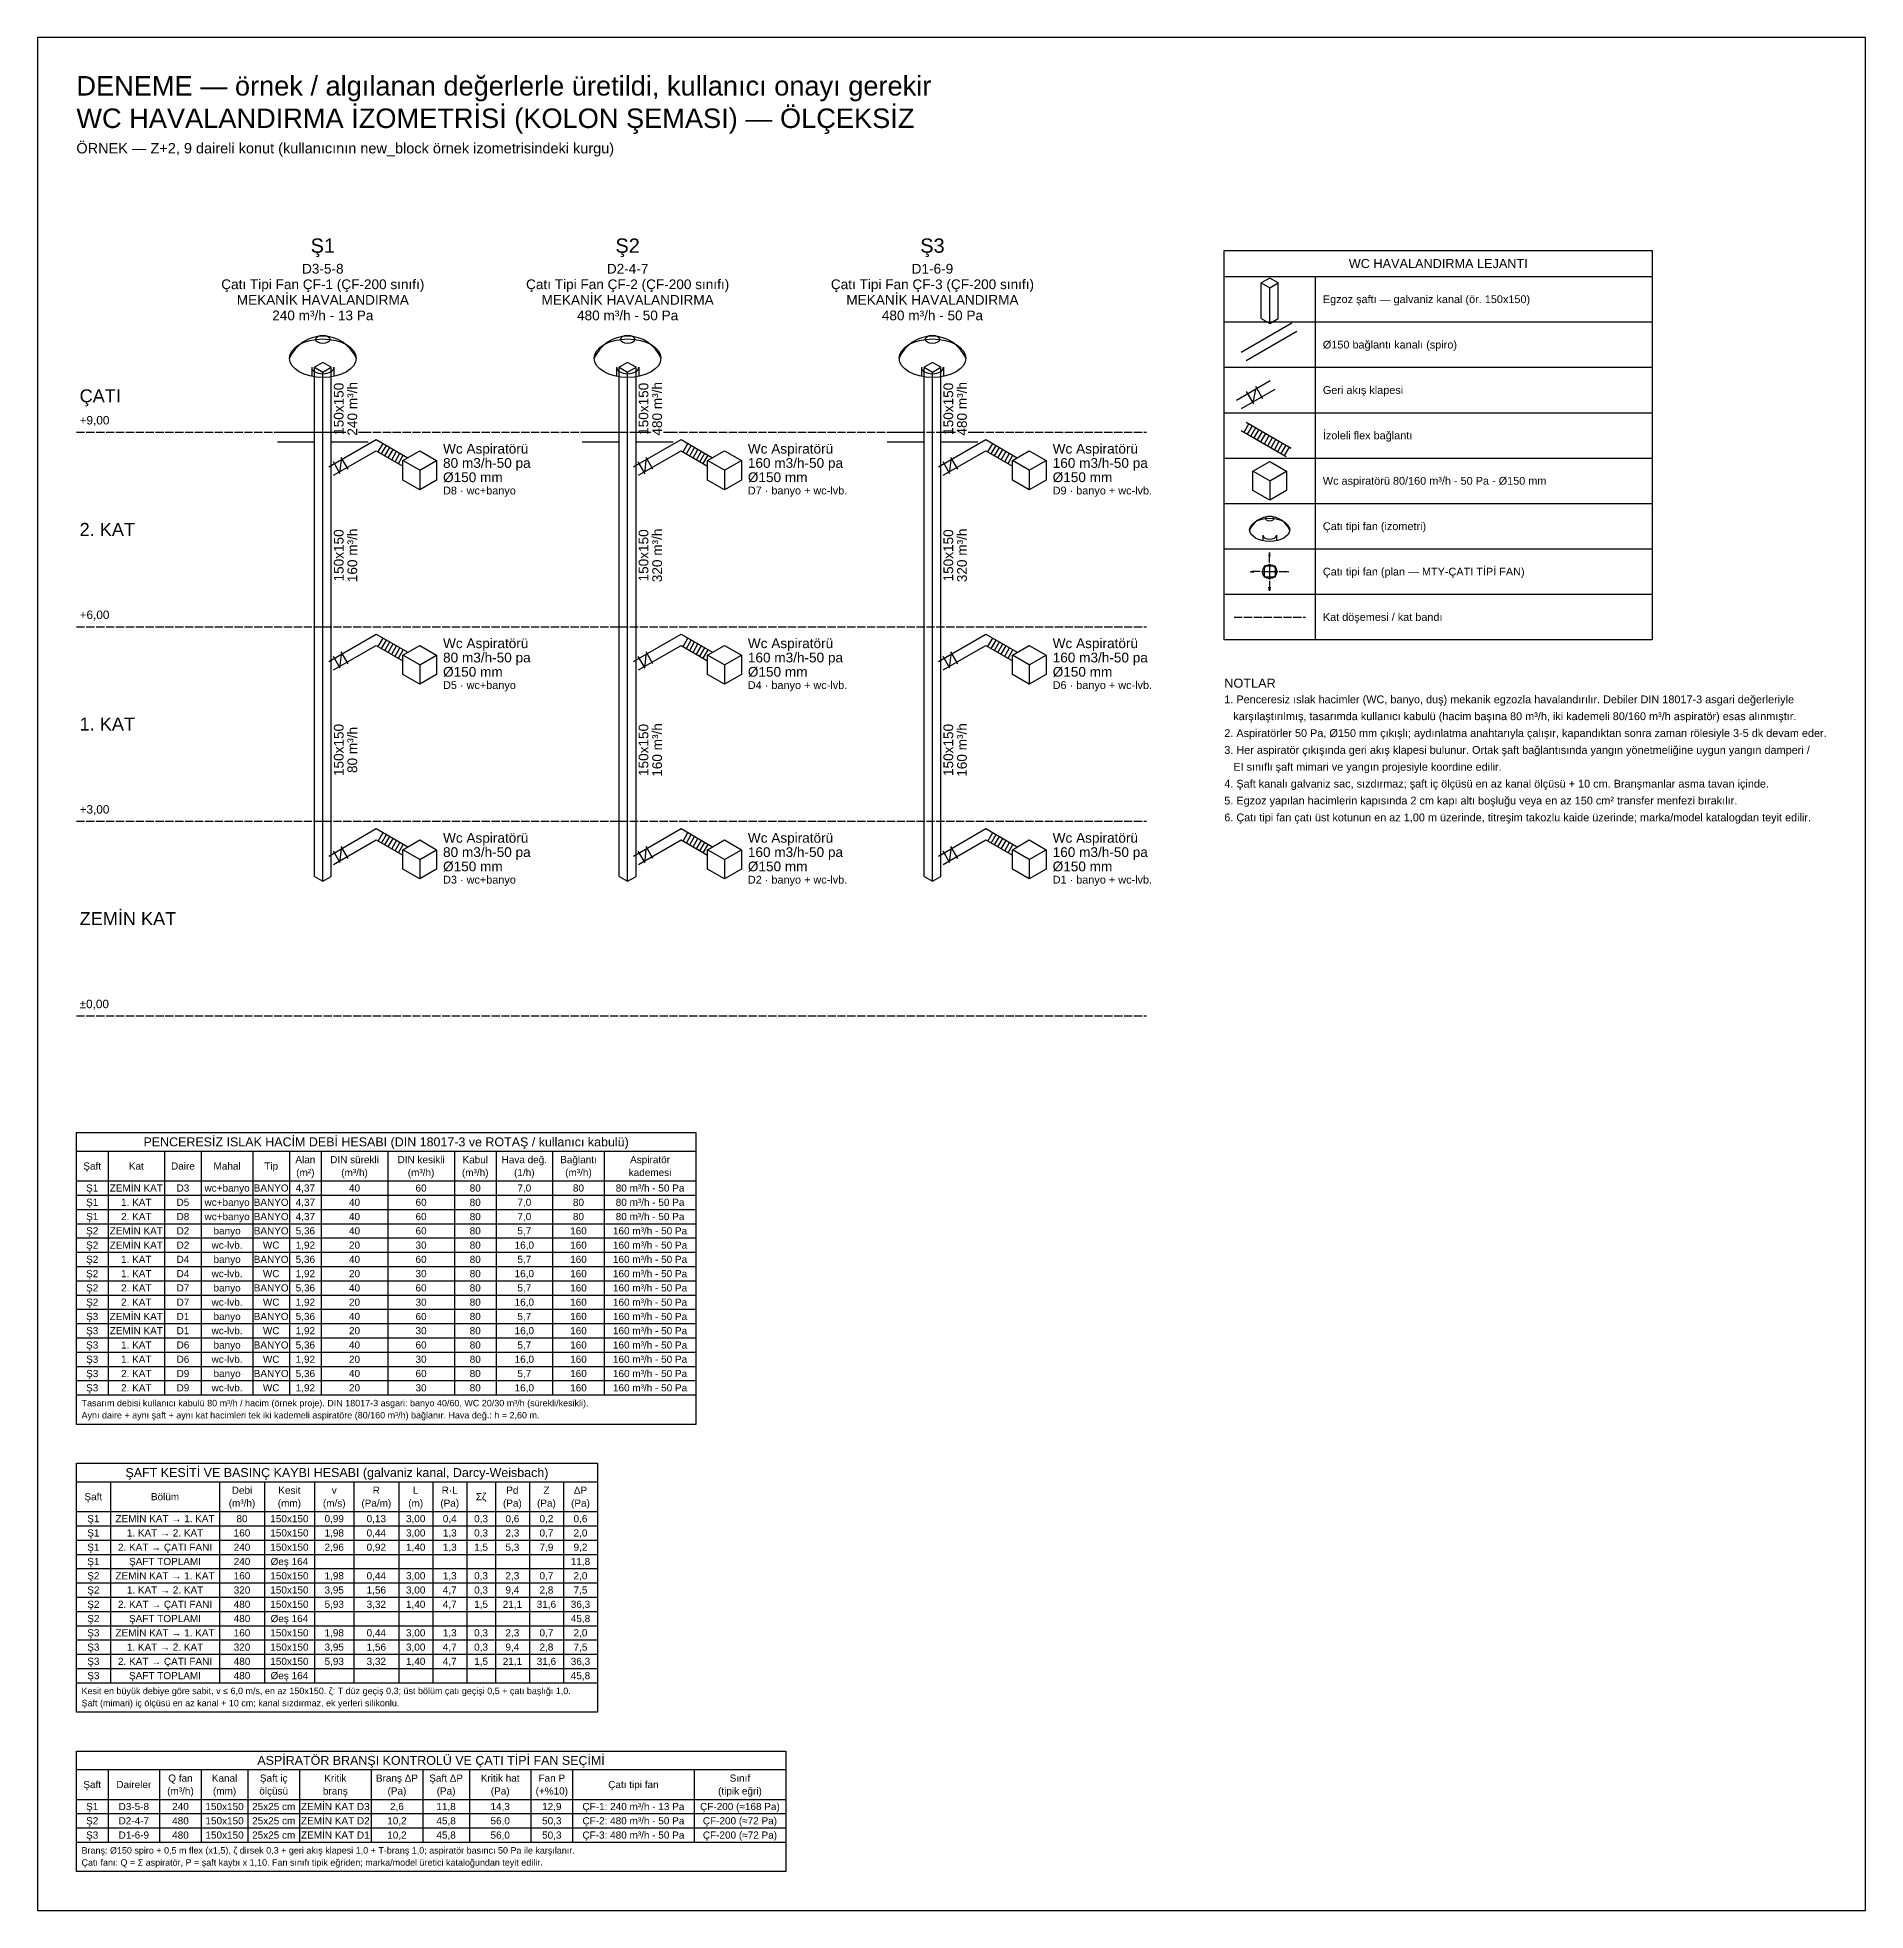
# Model space of a CAD drawing. Header units: centimetres. Extents: x -60 to 2759, y -1379 to 1509.
import ezdxf
from ezdxf.enums import TextEntityAlignment as Align

# ---------------------------------------------------------------- set-up
doc = ezdxf.new("R2010")
doc.units = ezdxf.units.CM
doc.header["$LTSCALE"] = 10
for name, pattern in [('CENTER', [5.08, 3.175, -0.635, 0.635, -0.635]), ('DASHED', [1.524, 1.27, -0.254]), ('HIDDEN2', [0.1875, 0.125, -0.0625])]:
    doc.linetypes.add(name, pattern=pattern)
for name, color, linetype in [('ROTAS-DENEME', 1, 'CONTINUOUS'), ('ROTAS-HESAP', 7, 'CONTINUOUS'), ('ROTAS-HESAP-YAZI', 7, 'CONTINUOUS'), ('ROTAS-MASKE', 7, 'CONTINUOUS'), ('ROTAS-PAFTA', 8, 'CONTINUOUS'), ('ROTAS-PAFTA-YAZI', 7, 'CONTINUOUS'), ('ROTAS-WC-HAV-CIHAZ', 4, 'CONTINUOUS'), ('ROTAS-WC-HAV-DOSEME', 8, 'CONTINUOUS'), ('ROTAS-WC-HAV-FLEX', 5, 'CONTINUOUS'), ('ROTAS-WC-HAV-KANAL', 5, 'CONTINUOUS'), ('ROTAS-WC-HAV-KAT', 8, 'DASHED'), ('ROTAS-WC-HAV-YAZI', 51, 'CONTINUOUS')]:
    doc.layers.add(name, color=color, linetype=linetype)
doc.styles.add('ROTAS', font='arial.ttf')

# ---------------------------------------------------------------- blocks, each defined once
blk = doc.blocks.new('MTY-ÇATI TİPİ FAN')
at = {"color": 5, "ltscale": 50}
for p, q in [((16.7, 59), (14.8, 48.4)), ((18.6, 48.4), (16.7, 59)), ((-32, 1.7), (-42.6, -0.2)), ((-32, -2.1), (-32, 1.7)), ((-12, 0), (-32, 0)), ((14.8, 48.4), (18.6, 48.4)), ((16.9, 28.4), (16.9, 48.4)), ((45.8, 0), (65.8, 0)), ((65.8, 1.7), (76.4, -0.2)), ((65.8, -2.1), (65.8, 1.7)), ((-42.6, -0.2), (-32, -2.1)), ((16.7, -59), (14.8, -48.4)), ((14.8, -48.4), (18.6, -48.4)), ((18.6, -48.4), (16.7, -59)), ((16.9, -28.4), (16.9, -48.4)), ((76.4, -0.2), (65.8, -2.1))]:
    blk.add_line(p, q, dxfattribs=at)
at = {"color": 1, "linetype": 'Center', "ltscale": 10}
for p, q in [((-8.1, 0), (41.9, 0)), ((16.9, 24.4), (16.9, -24.4))]:
    blk.add_line(p, q, dxfattribs=at)
at = {"color": 2, "linetype": 'HIDDEN2', "ltscale": 50}
for p, q in [((33.8, 16.9), (0, 16.9)), ((0, 16.9), (0, -16.9)), ((33.8, 16.9), (33.8, -16.9)), ((33.8, -16.9), (0, -16.9))]:
    blk.add_line(p, q, dxfattribs=at)
at = {"color": 5, "ltscale": 50}
blk.add_circle((16.9, 0), 21.9, dxfattribs=at)
at = {"color": 1, "ltscale": 50}
for centre in [(2.4, 14.5), (31.4, 14.5), (2.4, -14.5), (31.4, -14.5)]:
    blk.add_circle(centre, 0.679, dxfattribs=at)

msp = doc.modelspace()

# ---------------------------------------------------------------- linework, layer by layer
at = {"layer": 'ROTAS-HESAP'}
for p, q in [((1770, 1140), (2430, 1140)), ((1910, 1140), (1910, 580)), ((1770, 1070), (2430, 1070)), ((1770, 1000), (2430, 1000)), ((1770, 930), (2430, 930)), ((1770, 860), (2430, 860)), ((1770, 790), (2430, 790)), ((1770, 720), (2430, 720)), ((1770, 650), (2430, 650)), ((0, -208.6), (955.2, -208.6)), ((48.8, -208.6), (48.8, -584.4)), ((136.1, -208.6), (136.1, -584.4)), ((192.6, -208.6), (192.6, -584.4)), ((272.2, -208.6), (272.2, -584.4)), ((328.7, -208.6), (328.7, -584.4)), ((377.5, -208.6), (377.5, -584.4)), ((480.2, -208.6), (480.2, -584.4)), ((582.9, -208.6), (582.9, -584.4)), ((647.1, -208.6), (647.1, -584.4)), ((734.4, -208.6), (734.4, -584.4)), ((814, -208.6), (814, -584.4)), ((0, -254.4), (955.2, -254.4)), ((0, -276.4), (955.2, -276.4)), ((0, -298.4), (955.2, -298.4)), ((0, -320.4), (955.2, -320.4)), ((0, -342.4), (955.2, -342.4)), ((0, -364.4), (955.2, -364.4)), ((0, -386.4), (955.2, -386.4)), ((0, -408.4), (955.2, -408.4)), ((0, -430.4), (955.2, -430.4)), ((0, -452.4), (955.2, -452.4)), ((0, -474.4), (955.2, -474.4)), ((0, -496.4), (955.2, -496.4)), ((0, -518.4), (955.2, -518.4)), ((0, -540.4), (955.2, -540.4)), ((0, -562.4), (955.2, -562.4)), ((0, -584.4), (955.2, -584.4)), ((0, -718.4), (803.5, -718.4)), ((52.5, -718.4), (52.5, -1028.2)), ((220.9, -718.4), (220.9, -1028.2)), ((289.9, -718.4), (289.9, -1028.2)), ((367.2, -718.4), (367.2, -1028.2)), ((427.9, -718.4), (427.9, -1028.2)), ((497, -718.4), (497, -1028.2)), ((549.4, -718.4), (549.4, -1028.2)), ((601.9, -718.4), (601.9, -1028.2)), ((646.1, -718.4), (646.1, -1028.2)), ((698.6, -718.4), (698.6, -1028.2)), ((751.1, -718.4), (751.1, -1028.2)), ((0, -764.2), (803.5, -764.2)), ((0, -786.2), (803.5, -786.2)), ((0, -808.2), (803.5, -808.2)), ((0, -830.2), (803.5, -830.2)), ((0, -852.2), (803.5, -852.2)), ((0, -874.2), (803.5, -874.2)), ((0, -896.2), (803.5, -896.2)), ((0, -918.2), (803.5, -918.2)), ((0, -940.2), (803.5, -940.2)), ((0, -962.2), (803.5, -962.2)), ((0, -984.2), (803.5, -984.2)), ((0, -1006.2), (803.5, -1006.2)), ((0, -1028.2), (803.5, -1028.2)), ((0, -1162.2), (1093.8, -1162.2)), ((48.8, -1162.2), (48.8, -1274)), ((128.4, -1162.2), (128.4, -1274)), ((192.6, -1162.2), (192.6, -1274)), ((264.5, -1162.2), (264.5, -1274)), ((344.1, -1162.2), (344.1, -1274)), ((454.5, -1162.2), (454.5, -1274)), ((534.1, -1162.2), (534.1, -1274)), ((606, -1162.2), (606, -1274)), ((701, -1162.2), (701, -1274)), ((765.2, -1162.2), (765.2, -1274)), ((952.6, -1162.2), (952.6, -1274)), ((0, -1208), (1093.8, -1208)), ((0, -1230), (1093.8, -1230)), ((0, -1252), (1093.8, -1252)), ((0, -1274), (1093.8, -1274))]:
    msp.add_line(p, q, dxfattribs=at)
for points in [[(1770, 1180), (2430, 1180), (2430, 580), (1770, 580)], [(0, -180), (955.2, -180), (955.2, -629.8), (0, -629.8)], [(0, -689.8), (803.5, -689.8), (803.5, -1073.6), (0, -1073.6)], [(0, -1133.6), (1093.8, -1133.6), (1093.8, -1319.4), (0, -1319.4)]]:
    msp.add_lwpolyline(points, close=True, dxfattribs=at)
at = {"layer": 'ROTAS-WC-HAV-CIHAZ'}
for p, q in [((362.9, 1000), (362.9, 986)), ((397.1, 1000), (397.1, 986)), ((832.9, 1000), (832.9, 986)), ((867.1, 1000), (867.1, 986)), ((1302.9, 1000), (1302.9, 986)), ((1337.1, 1000), (1337.1, 986)), ((529.4, 841.2), (503.4, 856.2)), ((529.4, 841.2), (555.4, 856.2)), ((529.4, 841.2), (529.4, 811.2)), ((999.4, 841.2), (973.4, 856.2)), ((999.4, 841.2), (1025.4, 856.2)), ((999.4, 841.2), (999.4, 811.2)), ((1469.4, 841.2), (1443.4, 856.2)), ((1469.4, 841.2), (1495.4, 856.2)), ((1469.4, 841.2), (1469.4, 811.2)), ((1840, 825), (1814, 840)), ((1840, 825), (1866, 840)), ((1840, 825), (1840, 795)), ((1829.7, 741), (1829.7, 732.6)), ((1850.3, 741), (1850.3, 732.6)), ((529.4, 541.2), (503.4, 556.2)), ((529.4, 541.2), (555.4, 556.2)), ((999.4, 541.2), (973.4, 556.2)), ((999.4, 541.2), (1025.4, 556.2)), ((1469.4, 541.2), (1443.4, 556.2)), ((1469.4, 541.2), (1495.4, 556.2)), ((529.4, 541.2), (529.4, 511.2)), ((999.4, 541.2), (999.4, 511.2)), ((1469.4, 541.2), (1469.4, 511.2)), ((529.4, 241.2), (503.4, 256.2)), ((529.4, 241.2), (555.4, 256.2)), ((529.4, 241.2), (529.4, 211.2)), ((999.4, 241.2), (973.4, 256.2)), ((999.4, 241.2), (1025.4, 256.2)), ((999.4, 241.2), (999.4, 211.2)), ((1469.4, 241.2), (1443.4, 256.2)), ((1469.4, 241.2), (1495.4, 256.2)), ((1469.4, 241.2), (1469.4, 211.2))]:
    msp.add_line(p, q, dxfattribs=at)
for points in [[(529.4, 811.2), (503.4, 826.2), (503.4, 856.2), (529.4, 871.2), (555.4, 856.2), (555.4, 826.2)], [(999.4, 811.2), (973.4, 826.2), (973.4, 856.2), (999.4, 871.2), (1025.4, 856.2), (1025.4, 826.2)], [(1469.4, 811.2), (1443.4, 826.2), (1443.4, 856.2), (1469.4, 871.2), (1495.4, 856.2), (1495.4, 826.2)], [(1840, 795), (1814, 810), (1814, 840), (1840, 855), (1866, 840), (1866, 810)], [(529.4, 511.2), (503.4, 526.2), (503.4, 556.2), (529.4, 571.2), (555.4, 556.2), (555.4, 526.2)], [(999.4, 511.2), (973.4, 526.2), (973.4, 556.2), (999.4, 571.2), (1025.4, 556.2), (1025.4, 526.2)], [(1469.4, 511.2), (1443.4, 526.2), (1443.4, 556.2), (1469.4, 571.2), (1495.4, 556.2), (1495.4, 526.2)], [(529.4, 211.2), (503.4, 226.2), (503.4, 256.2), (529.4, 271.2), (555.4, 256.2), (555.4, 226.2)], [(999.4, 211.2), (973.4, 226.2), (973.4, 256.2), (999.4, 271.2), (1025.4, 256.2), (1025.4, 226.2)], [(1469.4, 211.2), (1443.4, 226.2), (1443.4, 256.2), (1469.4, 271.2), (1495.4, 256.2), (1495.4, 226.2)]]:
    msp.add_lwpolyline(points, close=True, dxfattribs=at)
for centre, radius in [((380, 992.1), 55.9), ((850, 992.1), 55.9), ((1320, 992.1), 55.9), ((1840, 736.3), 33.5)]:
    msp.add_arc(centre, radius, 23.0727, 156.9273, dxfattribs=at)
for centre, major_axis in [((380, 1014), (51.4, 0)), ((380, 1043), (11, 0)), ((850, 1014), (51.4, 0)), ((850, 1043), (11, 0)), ((1320, 1014), (51.4, 0)), ((1320, 1043), (11, 0)), ((1840, 749.4), (30.9, 0)), ((1840, 766.8), (6.61, 0))]:
    msp.add_ellipse(centre, major_axis=major_axis, ratio=0.57735, dxfattribs=at)
for centre, major_axis in [((380, 1000), (17.1, 0)), ((850, 1000), (17.1, 0)), ((1320, 1000), (17.1, 0)), ((1840, 741), (10.3, 0))]:
    msp.add_ellipse(centre, major_axis=major_axis, ratio=0.57735, start_param=3.141593, end_param=6.283185, dxfattribs=at)
at = {"layer": 'ROTAS-WC-HAV-DOSEME'}
for p, q in [((310, 900), (367, 900)), ((393, 900), (450, 900)), ((780, 900), (837, 900)), ((863, 900), (920, 900)), ((1250, 900), (1307, 900)), ((1333, 900), (1390, 900)), ((310, 885), (367, 885)), ((393, 885), (450, 885)), ((780, 885), (837, 885)), ((863, 885), (920, 885)), ((1250, 885), (1307, 885)), ((1333, 885), (1390, 885))]:
    msp.add_line(p, q, dxfattribs=at)
at = {"layer": 'ROTAS-WC-HAV-FLEX'}
for p, q in [((1796.2, 902.5), (1865.5, 862.5)), ((1800.6, 900), (1808.1, 913)), ((1803.8, 915.5), (1873, 875.5)), ((1805.8, 897), (1813.3, 910)), ((1811, 894), (1818.5, 907)), ((1816.2, 891), (1823.7, 904)), ((1821.4, 888), (1828.9, 901)), ((1826.6, 885), (1834.1, 898)), ((465.5, 869.5), (473, 882.5)), ((470.6, 866.5), (478.1, 879.5)), ((475.8, 863.5), (483.3, 876.5)), ((481, 860.5), (488.5, 873.5)), ((486.2, 857.5), (493.7, 870.5)), ((491.4, 854.5), (498.9, 867.5)), ((935.5, 869.5), (943, 882.5)), ((940.6, 866.5), (948.1, 879.5)), ((945.8, 863.5), (953.3, 876.5)), ((951, 860.5), (958.5, 873.5)), ((956.2, 857.5), (963.7, 870.5)), ((961.4, 854.5), (968.9, 867.5)), ((1405.5, 869.5), (1413, 882.5)), ((1410.6, 866.5), (1418.1, 879.5)), ((1415.8, 863.5), (1423.3, 876.5)), ((1421, 860.5), (1428.5, 873.5)), ((1426.2, 857.5), (1433.7, 870.5)), ((1431.4, 854.5), (1438.9, 867.5)), ((1831.8, 882), (1839.3, 895)), ((1837, 879), (1844.5, 892)), ((1842.1, 876), (1849.6, 889)), ((1847.3, 873), (1854.8, 886)), ((1852.5, 870), (1860, 883)), ((1857.7, 867), (1865.2, 880)), ((1862.9, 864), (1870.4, 877)), ((496.6, 851.5), (504.1, 864.5)), ((966.6, 851.5), (974.1, 864.5)), ((1436.6, 851.5), (1444.1, 864.5)), ((465.5, 569.5), (473, 582.5)), ((470.6, 566.5), (478.1, 579.5)), ((935.5, 569.5), (943, 582.5)), ((940.6, 566.5), (948.1, 579.5)), ((1405.5, 569.5), (1413, 582.5)), ((1410.6, 566.5), (1418.1, 579.5)), ((475.8, 563.5), (483.3, 576.5)), ((481, 560.5), (488.5, 573.5)), ((486.2, 557.5), (493.7, 570.5)), ((491.4, 554.5), (498.9, 567.5)), ((496.6, 551.5), (504.1, 564.5)), ((945.8, 563.5), (953.3, 576.5)), ((951, 560.5), (958.5, 573.5)), ((956.2, 557.5), (963.7, 570.5)), ((961.4, 554.5), (968.9, 567.5)), ((966.6, 551.5), (974.1, 564.5)), ((1415.8, 563.5), (1423.3, 576.5)), ((1421, 560.5), (1428.5, 573.5)), ((1426.2, 557.5), (1433.7, 570.5)), ((1431.4, 554.5), (1438.9, 567.5)), ((1436.6, 551.5), (1444.1, 564.5)), ((465.5, 269.5), (473, 282.5)), ((470.6, 266.5), (478.1, 279.5)), ((475.8, 263.5), (483.3, 276.5)), ((481, 260.5), (488.5, 273.5)), ((486.2, 257.5), (493.7, 270.5)), ((491.4, 254.5), (498.9, 267.5)), ((496.6, 251.5), (504.1, 264.5)), ((935.5, 269.5), (943, 282.5)), ((940.6, 266.5), (948.1, 279.5)), ((945.8, 263.5), (953.3, 276.5)), ((951, 260.5), (958.5, 273.5)), ((956.2, 257.5), (963.7, 270.5)), ((961.4, 254.5), (968.9, 267.5)), ((966.6, 251.5), (974.1, 264.5)), ((1405.5, 269.5), (1413, 282.5)), ((1410.6, 266.5), (1418.1, 279.5)), ((1415.8, 263.5), (1423.3, 276.5)), ((1421, 260.5), (1428.5, 273.5)), ((1426.2, 257.5), (1433.7, 270.5)), ((1431.4, 254.5), (1438.9, 267.5)), ((1436.6, 251.5), (1444.1, 264.5))]:
    msp.add_line(p, q, dxfattribs=at)
at = {"layer": 'ROTAS-WC-HAV-KANAL'}
for p, q in [((1827, 1075), (1827, 1130)), ((1853, 1075), (1853, 1130)), ((1840, 1067.5), (1840, 1122.5)), ((367, 215), (367, 1000)), ((380, 207.5), (380, 992.5)), ((393, 215), (393, 1000)), ((837, 215), (837, 1000)), ((850, 207.5), (850, 992.5)), ((863, 215), (863, 1000)), ((1307, 215), (1307, 1000)), ((1320, 207.5), (1320, 992.5)), ((1333, 215), (1333, 1000)), ((1788.9, 949.5), (1840.9, 979.5)), ((1796.4, 936.5), (1848.4, 966.5)), ((1815.5, 943.5), (1804.5, 962.5)), ((1815, 948.4), (1818.9, 965.6)), ((1829.4, 951.5), (1818.4, 970.5)), ((406.9, 835.9), (396.4, 854.1)), ((406.8, 840.2), (408.7, 856.8)), ((419, 842.9), (408.5, 861.1)), ((876.9, 835.9), (866.4, 854.1)), ((876.8, 840.2), (878.7, 856.8)), ((889, 842.9), (878.5, 861.1)), ((1346.9, 835.9), (1336.4, 854.1)), ((1346.8, 840.2), (1348.7, 856.8)), ((1359, 842.9), (1348.5, 861.1)), ((406.9, 535.9), (396.4, 554.1)), ((406.8, 540.2), (408.7, 556.8)), ((419, 542.9), (408.5, 561.1)), ((876.9, 535.9), (866.4, 554.1)), ((876.8, 540.2), (878.7, 556.8)), ((889, 542.9), (878.5, 561.1)), ((1346.9, 535.9), (1336.4, 554.1)), ((1346.8, 540.2), (1348.7, 556.8)), ((1359, 542.9), (1348.5, 561.1)), ((419, 242.9), (408.5, 261.1)), ((889, 242.9), (878.5, 261.1)), ((1359, 242.9), (1348.5, 261.1)), ((406.9, 235.9), (396.4, 254.1)), ((406.8, 240.2), (408.7, 256.8)), ((876.9, 235.9), (866.4, 254.1)), ((876.8, 240.2), (878.7, 256.8)), ((1346.9, 235.9), (1336.4, 254.1)), ((1346.8, 240.2), (1348.7, 256.8))]:
    msp.add_line(p, q, dxfattribs=at)
for points in [[(1840, 1122.5), (1853, 1130), (1840, 1137.5), (1827, 1130)], [(380, 992.5), (393, 1000), (380, 1007.5), (367, 1000)], [(850, 992.5), (863, 1000), (850, 1007.5), (837, 1000)], [(1320, 992.5), (1333, 1000), (1320, 1007.5), (1307, 1000)]]:
    msp.add_lwpolyline(points, close=True, dxfattribs=at)
for points in [[(1827, 1075), (1840, 1067.5), (1853, 1075)], [(1796.2, 1023.5), (1874.2, 1068.5)], [(1803.8, 1010.5), (1881.7, 1055.5)], [(389.2, 846.5), (462.3, 888.7), (510.9, 860.6)], [(396.7, 833.5), (462.3, 871.3), (503.4, 847.6)], [(859.2, 846.5), (932.3, 888.7), (980.9, 860.6)], [(866.7, 833.5), (932.3, 871.3), (973.4, 847.6)], [(1329.2, 846.5), (1402.3, 888.7), (1450.9, 860.6)], [(1336.7, 833.5), (1402.3, 871.3), (1443.4, 847.6)], [(389.2, 546.5), (462.3, 588.7), (510.9, 560.6)], [(859.2, 546.5), (932.3, 588.7), (980.9, 560.6)], [(1329.2, 546.5), (1402.3, 588.7), (1450.9, 560.6)], [(396.7, 533.5), (462.3, 571.3), (503.4, 547.6)], [(866.7, 533.5), (932.3, 571.3), (973.4, 547.6)], [(1336.7, 533.5), (1402.3, 571.3), (1443.4, 547.6)], [(389.2, 246.5), (462.3, 288.7), (510.9, 260.6)], [(396.7, 233.5), (462.3, 271.3), (503.4, 247.6)], [(859.2, 246.5), (932.3, 288.7), (980.9, 260.6)], [(866.7, 233.5), (932.3, 271.3), (973.4, 247.6)], [(1329.2, 246.5), (1402.3, 288.7), (1450.9, 260.6)], [(1336.7, 233.5), (1402.3, 271.3), (1443.4, 247.6)], [(367, 215), (380, 207.5), (393, 215)], [(837, 215), (850, 207.5), (863, 215)], [(1307, 215), (1320, 207.5), (1333, 215)]]:
    msp.add_lwpolyline(points, dxfattribs=at)
at = {"layer": 'ROTAS-WC-HAV-KAT'}
for p, q in [((0, 900), (1650, 900)), ((1785, 615), (1895, 615)), ((0, 600), (1650, 600)), ((0, 300), (1650, 300)), ((0, 0), (1650, 0))]:
    msp.add_line(p, q, dxfattribs=at)

# ---------------------------------------------------------------- block references
at = {"layer": 'ROTAS-WC-HAV-CIHAZ', "xscale": 0.5, "yscale": 0.5}
msp.add_blockref('MTY-ÇATI TİPİ FAN', (1831.5, 685), dxfattribs=at)

# ---------------------------------------------------------------- texts
at = {"layer": 'ROTAS-DENEME', "style": 'ROTAS'}
msp.add_text('DENEME — örnek / algılanan değerlerle üretildi, kullanıcı onayı gerekir', height=30, dxfattribs=at).set_placement((0, 1410), align=Align.BOTTOM_LEFT)
at = {"layer": 'ROTAS-HESAP-YAZI', "style": 'ROTAS'}
for s, height, p in [('WC HAVALANDIRMA LEJANTI', 14, (2100, 1160)), ('PENCERESİZ ISLAK HACİM DEBİ HESABI (DIN 18017-3 ve ROTAŞ / kullanıcı kabulü)', 13.75, (477.6, -194.3)), ('Şaft', 11, (24.4, -231.5)), ('Kat', 11, (92.4, -231.5)), ('Daire', 11, (164.3, -231.5)), ('Mahal', 11, (232.4, -231.5)), ('Tip', 11, (300.4, -231.5)), ('Alan', 11, (353.1, -221.6)), ('DIN sürekli', 11, (428.9, -221.6)), ('DIN kesikli', 11, (531.5, -221.6)), ('Kabul', 11, (615, -221.6)), ('Hava değ.', 11, (690.7, -221.6)), ('Bağlantı', 11, (774.2, -221.6)), ('Aspiratör', 11, (884.6, -221.6)), ('Ş1', 11, (24.4, -265.4)), ('ZEMİN KAT', 11, (92.4, -265.4)), ('D3', 11, (164.3, -265.4)), ('wc+banyo', 11, (232.4, -265.4)), ('BANYO', 11, (300.4, -265.4)), ('4,37', 11, (353.1, -265.4)), ('(m²)', 11, (353.1, -241.4)), ('(m³/h)', 11, (428.9, -241.4)), ('40', 11, (428.9, -265.4)), ('(m³/h)', 11, (531.5, -241.4)), ('60', 11, (531.5, -265.4)), ('(m³/h)', 11, (615, -241.4)), ('80', 11, (615, -265.4)), ('(1/h)', 11, (690.7, -241.4)), ('7,0', 11, (690.7, -265.4)), ('(m³/h)', 11, (774.2, -241.4)), ('80', 11, (774.2, -265.4)), ('80 m³/h - 50 Pa', 11, (884.6, -265.4)), ('kademesi', 11, (884.6, -241.4)), ('Ş1', 11, (24.4, -287.4)), ('1. KAT', 11, (92.4, -287.4)), ('D5', 11, (164.3, -287.4)), ('wc+banyo', 11, (232.4, -287.4)), ('BANYO', 11, (300.4, -287.4)), ('4,37', 11, (353.1, -287.4)), ('40', 11, (428.9, -287.4)), ('60', 11, (531.5, -287.4)), ('80', 11, (615, -287.4)), ('7,0', 11, (690.7, -287.4)), ('80', 11, (774.2, -287.4)), ('80 m³/h - 50 Pa', 11, (884.6, -287.4)), ('Ş1', 11, (24.4, -309.4)), ('2. KAT', 11, (92.4, -309.4)), ('D8', 11, (164.3, -309.4)), ('wc+banyo', 11, (232.4, -309.4)), ('BANYO', 11, (300.4, -309.4)), ('4,37', 11, (353.1, -309.4)), ('40', 11, (428.9, -309.4)), ('60', 11, (531.5, -309.4)), ('80', 11, (615, -309.4)), ('7,0', 11, (690.7, -309.4)), ('80', 11, (774.2, -309.4)), ('80 m³/h - 50 Pa', 11, (884.6, -309.4)), ('Ş2', 11, (24.4, -331.4)), ('ZEMİN KAT', 11, (92.4, -331.4)), ('ZEMİN KAT', 11, (92.4, -353.4)), ('D2', 11, (164.3, -331.4)), ('banyo', 11, (232.4, -331.4)), ('BANYO', 11, (300.4, -331.4)), ('5,36', 11, (353.1, -331.4)), ('40', 11, (428.9, -331.4)), ('60', 11, (531.5, -331.4)), ('80', 11, (615, -331.4)), ('5,7', 11, (690.7, -331.4)), ('160', 11, (774.2, -331.4)), ('160 m³/h - 50 Pa', 11, (884.6, -331.4)), ('Ş2', 11, (24.4, -353.4)), ('Ş2', 11, (24.4, -375.4)), ('1. KAT', 11, (92.4, -375.4)), ('D2', 11, (164.3, -353.4)), ('D4', 11, (164.3, -375.4)), ('wc-lvb.', 11, (232.4, -353.4)), ('banyo', 11, (232.4, -375.4)), ('BANYO', 11, (300.4, -375.4)), ('WC', 11, (300.4, -353.4)), ('5,36', 11, (353.1, -375.4)), ('1,92', 11, (353.1, -353.4)), ('40', 11, (428.9, -375.4)), ('20', 11, (428.9, -353.4)), ('30', 11, (531.5, -353.4)), ('60', 11, (531.5, -375.4)), ('80', 11, (615, -353.4)), ('80', 11, (615, -375.4)), ('16,0', 11, (690.7, -353.4)), ('5,7', 11, (690.7, -375.4)), ('160', 11, (774.2, -353.4)), ('160', 11, (774.2, -375.4)), ('160 m³/h - 50 Pa', 11, (884.6, -353.4)), ('160 m³/h - 50 Pa', 11, (884.6, -375.4)), ('Ş2', 11, (24.4, -397.4)), ('1. KAT', 11, (92.4, -397.4)), ('D4', 11, (164.3, -397.4)), ('wc-lvb.', 11, (232.4, -397.4)), ('WC', 11, (300.4, -397.4)), ('1,92', 11, (353.1, -397.4)), ('20', 11, (428.9, -397.4)), ('30', 11, (531.5, -397.4)), ('80', 11, (615, -397.4)), ('16,0', 11, (690.7, -397.4)), ('160', 11, (774.2, -397.4)), ('160 m³/h - 50 Pa', 11, (884.6, -397.4)), ('Ş2', 11, (24.4, -419.4)), ('2. KAT', 11, (92.4, -419.4)), ('D7', 11, (164.3, -419.4)), ('banyo', 11, (232.4, -419.4)), ('BANYO', 11, (300.4, -419.4)), ('5,36', 11, (353.1, -419.4)), ('40', 11, (428.9, -419.4)), ('60', 11, (531.5, -419.4)), ('80', 11, (615, -419.4)), ('5,7', 11, (690.7, -419.4)), ('160', 11, (774.2, -419.4)), ('160 m³/h - 50 Pa', 11, (884.6, -419.4)), ('Ş2', 11, (24.4, -441.4)), ('Ş3', 11, (24.4, -463.4)), ('ZEMİN KAT', 11, (92.4, -463.4)), ('2. KAT', 11, (92.4, -441.4)), ('D7', 11, (164.3, -441.4)), ('D1', 11, (164.3, -463.4)), ('wc-lvb.', 11, (232.4, -441.4)), ('banyo', 11, (232.4, -463.4)), ('BANYO', 11, (300.4, -463.4)), ('WC', 11, (300.4, -441.4)), ('5,36', 11, (353.1, -463.4)), ('1,92', 11, (353.1, -441.4)), ('40', 11, (428.9, -463.4)), ('20', 11, (428.9, -441.4)), ('30', 11, (531.5, -441.4)), ('60', 11, (531.5, -463.4)), ('80', 11, (615, -441.4)), ('80', 11, (615, -463.4)), ('16,0', 11, (690.7, -441.4)), ('5,7', 11, (690.7, -463.4)), ('160', 11, (774.2, -441.4)), ('160', 11, (774.2, -463.4)), ('160 m³/h - 50 Pa', 11, (884.6, -441.4)), ('160 m³/h - 50 Pa', 11, (884.6, -463.4)), ('Ş3', 11, (24.4, -485.4)), ('ZEMİN KAT', 11, (92.4, -485.4)), ('D1', 11, (164.3, -485.4)), ('wc-lvb.', 11, (232.4, -485.4)), ('WC', 11, (300.4, -485.4)), ('1,92', 11, (353.1, -485.4)), ('20', 11, (428.9, -485.4)), ('30', 11, (531.5, -485.4)), ('80', 11, (615, -485.4)), ('16,0', 11, (690.7, -485.4)), ('160', 11, (774.2, -485.4)), ('160 m³/h - 50 Pa', 11, (884.6, -485.4)), ('Ş3', 11, (24.4, -507.4)), ('1. KAT', 11, (92.4, -507.4)), ('D6', 11, (164.3, -507.4)), ('banyo', 11, (232.4, -507.4)), ('BANYO', 11, (300.4, -507.4)), ('5,36', 11, (353.1, -507.4)), ('40', 11, (428.9, -507.4)), ('60', 11, (531.5, -507.4)), ('80', 11, (615, -507.4)), ('5,7', 11, (690.7, -507.4)), ('160', 11, (774.2, -507.4)), ('160 m³/h - 50 Pa', 11, (884.6, -507.4)), ('Ş3', 11, (24.4, -529.4)), ('Ş3', 11, (24.4, -551.4)), ('2. KAT', 11, (92.4, -551.4)), ('1. KAT', 11, (92.4, -529.4)), ('D6', 11, (164.3, -529.4)), ('D9', 11, (164.3, -551.4)), ('wc-lvb.', 11, (232.4, -529.4)), ('banyo', 11, (232.4, -551.4)), ('BANYO', 11, (300.4, -551.4)), ('WC', 11, (300.4, -529.4)), ('5,36', 11, (353.1, -551.4)), ('1,92', 11, (353.1, -529.4)), ('40', 11, (428.9, -551.4)), ('20', 11, (428.9, -529.4)), ('30', 11, (531.5, -529.4)), ('60', 11, (531.5, -551.4)), ('80', 11, (615, -529.4)), ('80', 11, (615, -551.4)), ('16,0', 11, (690.7, -529.4)), ('5,7', 11, (690.7, -551.4)), ('160', 11, (774.2, -529.4)), ('160', 11, (774.2, -551.4)), ('160 m³/h - 50 Pa', 11, (884.6, -529.4)), ('160 m³/h - 50 Pa', 11, (884.6, -551.4)), ('Ş3', 11, (24.4, -573.4)), ('2. KAT', 11, (92.4, -573.4)), ('D9', 11, (164.3, -573.4)), ('wc-lvb.', 11, (232.4, -573.4)), ('WC', 11, (300.4, -573.4)), ('1,92', 11, (353.1, -573.4)), ('20', 11, (428.9, -573.4)), ('30', 11, (531.5, -573.4)), ('80', 11, (615, -573.4)), ('16,0', 11, (690.7, -573.4)), ('160', 11, (774.2, -573.4)), ('160 m³/h - 50 Pa', 11, (884.6, -573.4)), ('ŞAFT KESİTİ VE BASINÇ KAYBI HESABI (galvaniz kanal, Darcy-Weisbach)', 13.75, (401.8, -704.1)), ('Şaft', 11, (26.2, -741.3)), ('Bölüm', 11, (136.7, -741.3)), ('(m³/h)', 11, (255.4, -751.2)), ('Debi', 11, (255.4, -731.4)), ('(mm)', 11, (328.5, -751.2)), ('Kesit', 11, (328.5, -731.4)), ('(m/s)', 11, (397.6, -751.2)), ('v', 11, (397.6, -731.4)), ('(Pa/m)', 11, (462.5, -751.2)), ('R', 11, (462.5, -731.4)), ('(m)', 11, (523.2, -751.2)), ('L', 11, (523.2, -731.4)), ('(Pa)', 11, (575.7, -751.2)), ('R·L', 11, (575.7, -731.4)), ('Σζ', 11, (624, -741.3)), ('(Pa)', 11, (672.3, -751.2)), ('Pd', 11, (672.3, -731.4)), ('(Pa)', 11, (724.8, -751.2)), ('Z', 11, (724.8, -731.4)), ('(Pa)', 11, (777.3, -751.2)), ('ΔP', 11, (777.3, -731.4)), ('Ş1', 11, (26.2, -775.2)), ('ZEMİN KAT → 1. KAT', 11, (136.7, -775.2)), ('80', 11, (255.4, -775.2)), ('150x150', 11, (328.5, -775.2)), ('0,99', 11, (397.6, -775.2)), ('0,13', 11, (462.5, -775.2)), ('3,00', 11, (523.2, -775.2)), ('0,4', 11, (575.7, -775.2)), ('0,3', 11, (624, -775.2)), ('0,6', 11, (672.3, -775.2)), ('0,2', 11, (724.8, -775.2)), ('0,6', 11, (777.3, -775.2)), ('Ş1', 11, (26.2, -797.2)), ('1. KAT → 2. KAT', 11, (136.7, -797.2)), ('160', 11, (255.4, -797.2)), ('150x150', 11, (328.5, -797.2)), ('1,98', 11, (397.6, -797.2)), ('0,44', 11, (462.5, -797.2)), ('3,00', 11, (523.2, -797.2)), ('1,3', 11, (575.7, -797.2)), ('0,3', 11, (624, -797.2)), ('2,3', 11, (672.3, -797.2)), ('0,7', 11, (724.8, -797.2)), ('2,0', 11, (777.3, -797.2)), ('Ş1', 11, (26.2, -819.2)), ('Ş1', 11, (26.2, -841.2)), ('2. KAT → ÇATI FANI', 11, (136.7, -819.2)), ('ŞAFT TOPLAMI', 11, (136.7, -841.2)), ('240', 11, (255.4, -819.2)), ('240', 11, (255.4, -841.2)), ('Øeş 164', 11, (328.5, -841.2)), ('150x150', 11, (328.5, -819.2)), ('2,96', 11, (397.6, -819.2)), ('0,92', 11, (462.5, -819.2)), ('1,40', 11, (523.2, -819.2)), ('1,3', 11, (575.7, -819.2)), ('1,5', 11, (624, -819.2)), ('5,3', 11, (672.3, -819.2)), ('7,9', 11, (724.8, -819.2)), ('11,8', 11, (777.3, -841.2)), ('9,2', 11, (777.3, -819.2)), ('Ş2', 11, (26.2, -863.2)), ('ZEMİN KAT → 1. KAT', 11, (136.7, -863.2)), ('160', 11, (255.4, -863.2)), ('150x150', 11, (328.5, -863.2)), ('1,98', 11, (397.6, -863.2)), ('0,44', 11, (462.5, -863.2)), ('3,00', 11, (523.2, -863.2)), ('1,3', 11, (575.7, -863.2)), ('0,3', 11, (624, -863.2)), ('2,3', 11, (672.3, -863.2)), ('0,7', 11, (724.8, -863.2)), ('2,0', 11, (777.3, -863.2)), ('Ş2', 11, (26.2, -885.2)), ('1. KAT → 2. KAT', 11, (136.7, -885.2)), ('320', 11, (255.4, -885.2)), ('150x150', 11, (328.5, -885.2)), ('3,95', 11, (397.6, -885.2)), ('1,56', 11, (462.5, -885.2)), ('3,00', 11, (523.2, -885.2)), ('4,7', 11, (575.7, -885.2)), ('0,3', 11, (624, -885.2)), ('9,4', 11, (672.3, -885.2)), ('2,8', 11, (724.8, -885.2)), ('7,5', 11, (777.3, -885.2)), ('Ş2', 11, (26.2, -907.2)), ('Ş2', 11, (26.2, -929.2)), ('2. KAT → ÇATI FANI', 11, (136.7, -907.2)), ('ŞAFT TOPLAMI', 11, (136.7, -929.2)), ('480', 11, (255.4, -907.2)), ('480', 11, (255.4, -929.2)), ('Øeş 164', 11, (328.5, -929.2)), ('150x150', 11, (328.5, -907.2)), ('5,93', 11, (397.6, -907.2)), ('3,32', 11, (462.5, -907.2)), ('1,40', 11, (523.2, -907.2)), ('4,7', 11, (575.7, -907.2)), ('1,5', 11, (624, -907.2)), ('21,1', 11, (672.3, -907.2)), ('31,6', 11, (724.8, -907.2)), ('45,8', 11, (777.3, -929.2)), ('36,3', 11, (777.3, -907.2)), ('Ş3', 11, (26.2, -951.2)), ('ZEMİN KAT → 1. KAT', 11, (136.7, -951.2)), ('160', 11, (255.4, -951.2)), ('150x150', 11, (328.5, -951.2)), ('1,98', 11, (397.6, -951.2)), ('0,44', 11, (462.5, -951.2)), ('3,00', 11, (523.2, -951.2)), ('1,3', 11, (575.7, -951.2)), ('0,3', 11, (624, -951.2)), ('2,3', 11, (672.3, -951.2)), ('0,7', 11, (724.8, -951.2)), ('2,0', 11, (777.3, -951.2)), ('Ş3', 11, (26.2, -973.2)), ('1. KAT → 2. KAT', 11, (136.7, -973.2)), ('320', 11, (255.4, -973.2)), ('150x150', 11, (328.5, -973.2)), ('3,95', 11, (397.6, -973.2)), ('1,56', 11, (462.5, -973.2)), ('3,00', 11, (523.2, -973.2)), ('4,7', 11, (575.7, -973.2)), ('0,3', 11, (624, -973.2)), ('9,4', 11, (672.3, -973.2)), ('2,8', 11, (724.8, -973.2)), ('7,5', 11, (777.3, -973.2)), ('Ş3', 11, (26.2, -995.2)), ('2. KAT → ÇATI FANI', 11, (136.7, -995.2)), ('480', 11, (255.4, -995.2)), ('150x150', 11, (328.5, -995.2)), ('5,93', 11, (397.6, -995.2)), ('3,32', 11, (462.5, -995.2)), ('1,40', 11, (523.2, -995.2)), ('4,7', 11, (575.7, -995.2)), ('1,5', 11, (624, -995.2)), ('21,1', 11, (672.3, -995.2)), ('31,6', 11, (724.8, -995.2)), ('36,3', 11, (777.3, -995.2)), ('Ş3', 11, (26.2, -1017.2)), ('ŞAFT TOPLAMI', 11, (136.7, -1017.2)), ('480', 11, (255.4, -1017.2)), ('Øeş 164', 11, (328.5, -1017.2)), ('45,8', 11, (777.3, -1017.2)), ('ASPİRATÖR BRANŞI KONTROLÜ VE ÇATI TİPİ FAN SEÇİMİ', 13.75, (546.9, -1147.9)), ('Şaft', 11, (24.4, -1185.1)), ('Daireler', 11, (88.6, -1185.1)), ('Q fan', 11, (160.5, -1175.2)), ('Kanal', 11, (228.5, -1175.2)), ('Şaft iç', 11, (304.3, -1175.2)), ('Kritik', 11, (399.3, -1175.2)), ('Branş ΔP', 11, (494.3, -1175.2)), ('Şaft ΔP', 11, (570.1, -1175.2)), ('Kritik hat', 11, (653.5, -1175.2)), ('Fan P', 11, (733.1, -1175.2)), ('Çatı tipi fan', 11, (858.9, -1185.1)), ('Sınıf', 11, (1023.2, -1175.2)), ('(m³/h)', 11, (160.5, -1195)), ('(mm)', 11, (228.5, -1195)), ('ölçüsü', 11, (304.3, -1195)), ('ZEMİN KAT D3', 11, (399.3, -1219)), ('branş', 11, (399.3, -1195)), ('(Pa)', 11, (494.3, -1195)), ('(Pa)', 11, (570.1, -1195)), ('(Pa)', 11, (653.5, -1195)), ('(+%10)', 11, (733.1, -1195)), ('ÇF-1: 240 m³/h - 13 Pa', 11, (858.9, -1219)), ('ÇF-200 (≈168 Pa)', 11, (1023.2, -1219)), ('(tipik eğri)', 11, (1023.2, -1195)), ('Ş1', 11, (24.4, -1219)), ('Ş2', 11, (24.4, -1241)), ('D3-5-8', 11, (88.6, -1219)), ('D2-4-7', 11, (88.6, -1241)), ('480', 11, (160.5, -1241)), ('240', 11, (160.5, -1219)), ('150x150', 11, (228.5, -1219)), ('150x150', 11, (228.5, -1241)), ('25x25 cm', 11, (304.3, -1219)), ('25x25 cm', 11, (304.3, -1241)), ('ZEMİN KAT D2', 11, (399.3, -1241)), ('10,2', 11, (494.3, -1241)), ('2,6', 11, (494.3, -1219)), ('45,8', 11, (570.1, -1241)), ('11,8', 11, (570.1, -1219)), ('56,0', 11, (653.5, -1241)), ('14,3', 11, (653.5, -1219)), ('50,3', 11, (733.1, -1241)), ('12,9', 11, (733.1, -1219)), ('ÇF-2: 480 m³/h - 50 Pa', 11, (858.9, -1241)), ('ÇF-200 (≈72 Pa)', 11, (1023.2, -1241)), ('Ş3', 11, (24.4, -1263)), ('D1-6-9', 11, (88.6, -1263)), ('480', 11, (160.5, -1263)), ('150x150', 11, (228.5, -1263)), ('25x25 cm', 11, (304.3, -1263)), ('ZEMİN KAT D1', 11, (399.3, -1263)), ('10,2', 11, (494.3, -1263)), ('45,8', 11, (570.1, -1263)), ('56,0', 11, (653.5, -1263)), ('50,3', 11, (733.1, -1263)), ('ÇF-3: 480 m³/h - 50 Pa', 11, (858.9, -1263)), ('ÇF-200 (≈72 Pa)', 11, (1023.2, -1263))]:
    msp.add_text(s, height=height, dxfattribs=at).set_placement(p, align=Align.MIDDLE_CENTER)
for s, height, p in [('Egzoz şaftı — galvaniz kanal (ör. 150x150)', 12, (1922, 1105)), ('Ø150 bağlantı kanalı (spiro)', 12, (1922, 1035)), ('Geri akış klapesi', 12, (1922, 965)), ('İzoleli flex bağlantı', 12, (1922, 895)), ('Wc aspiratörü 80/160 m³/h - 50 Pa - Ø150 mm', 12, (1922, 825)), ('Çatı tipi fan (izometri)', 12, (1922, 755)), ('Çatı tipi fan (plan — MTY-ÇATI TİPİ FAN)', 12, (1922, 685)), ('Kat döşemesi / kat bandı', 12, (1922, 615)), ('Tasarım debisi kullanıcı kabulü 80 m³/h / hacim (örnek proje). DIN 18017-3 asgari: banyo 40/60, WC 20/30 m³/h (sürekli/kesikli).', 9.9, (8, -597)), ('Aynı daire + aynı şaft + aynı kat hacimleri tek iki kademeli aspiratöre (80/160 m³/h) bağlanır. Hava değ.: h = 2,60 m.', 9.9, (8, -615.7)), ('Kesit en büyük debiye göre sabit, v ≤ 6,0 m/s, en az 150x150. ζ: T düz geçiş 0,3; üst bölüm çatı geçişi 0,5 + çatı başlığı 1,0.', 9.9, (8, -1040.8)), ('Şaft (mimari) iç ölçüsü en az kanal + 10 cm; kanal sızdırmaz, ek yerleri silikonlu.', 9.9, (8, -1059.5)), ('Branş: Ø150 spiro + 0,5 m flex (x1,5), ζ dirsek 0,3 + geri akış klapesi 1,0 + T-branş 1,0; aspiratör basıncı 50 Pa ile karşılanır.', 9.9, (8, -1286.6)), ('Çatı fanı: Q = Σ aspiratör, P = şaft kaybı x 1,10. Fan sınıfı tipik eğriden; marka/model üretici kataloğundan teyit edilir.', 9.9, (8, -1305.3))]:
    msp.add_text(s, height=height, dxfattribs=at).set_placement(p, align=Align.MIDDLE_LEFT)
at = {"layer": 'ROTAS-PAFTA-YAZI', "style": 'ROTAS'}
for s, height, p in [('WC HAVALANDIRMA İZOMETRİSİ (KOLON ŞEMASI) — ÖLÇEKSİZ', 30, (0, 1360)), ('ÖRNEK — Z+2, 9 daireli konut (kullanıcının new_block örnek izometrisindeki kurgu)', 16, (0, 1325))]:
    msp.add_text(s, height=height, dxfattribs=at).set_placement(p, align=Align.BOTTOM_LEFT)
for s, height, p in [('NOTLAR', 14, (1770, 520)), ('1. Penceresiz ıslak hacimler (WC, banyo, duş) mekanik egzozla havalandırılır. Debiler DIN 18017-3 asgari değerleriyle', 12, (1770, 494)), ('   karşılaştırılmış, tasarımda kullanıcı kabulü (hacim başına 80 m³/h, iki kademeli 80/160 m³/h aspiratör) esas alınmıştır.', 12, (1770, 468)), ('2. Aspiratörler 50 Pa, Ø150 mm çıkışlı; aydınlatma anahtarıyla çalışır, kapandıktan sonra zaman rölesiyle 3-5 dk devam eder.', 12, (1770, 442)), ('3. Her aspiratör çıkışında geri akış klapesi bulunur. Ortak şaft bağlantısında yangın yönetmeliğine uygun yangın damperi /', 12, (1770, 416)), ('   EI sınıflı şaft mimari ve yangın projesiyle koordine edilir.', 12, (1770, 390)), ('4. Şaft kanalı galvaniz sac, sızdırmaz; şaft iç ölçüsü en az kanal ölçüsü + 10 cm. Branşmanlar asma tavan içinde.', 12, (1770, 364)), ('5. Egzoz yapılan hacimlerin kapısında 2 cm kapı altı boşluğu veya en az 150 cm² transfer menfezi bırakılır.', 12, (1770, 338)), ('6. Çatı tipi fan çatı üst kotunun en az 1,00 m üzerinde, titreşim takozlu kaide üzerinde; marka/model katalogdan teyit edilir.', 12, (1770, 312))]:
    msp.add_text(s, height=height, dxfattribs=at).set_placement(p, align=Align.TOP_LEFT)
at = {"layer": 'ROTAS-WC-HAV-YAZI', "style": 'ROTAS'}
for s, height, p in [('Ş1', 22, (380, 1170)), ('Ş2', 22, (850, 1170)), ('Ş3', 22, (1320, 1170)), ('D3-5-8', 15, (380, 1140)), ('D2-4-7', 15, (850, 1140)), ('D1-6-9', 15, (1320, 1140)), ('Çatı Tipi Fan ÇF-1 (ÇF-200 sınıfı)', 15, (380, 1116)), ('Çatı Tipi Fan ÇF-2 (ÇF-200 sınıfı)', 15, (850, 1116)), ('Çatı Tipi Fan ÇF-3 (ÇF-200 sınıfı)', 15, (1320, 1116)), ('MEKANİK HAVALANDIRMA', 15, (380, 1092)), ('MEKANİK HAVALANDIRMA', 15, (850, 1092)), ('MEKANİK HAVALANDIRMA', 15, (1320, 1092)), ('240 m³/h - 13 Pa', 15, (380, 1068)), ('480 m³/h - 50 Pa', 15, (850, 1068)), ('480 m³/h - 50 Pa', 15, (1320, 1068))]:
    msp.add_text(s, height=height, dxfattribs=at).set_placement(p, align=Align.BOTTOM_CENTER)
for s, height, p in [('ÇATI', 20, (5, 940)), ('+9,00', 13, (5, 908)), ('+6,00', 13, (5, 608)), ('+3,00', 13, (5, 308)), ('±0,00', 13, (5, 8))]:
    msp.add_text(s, height=height, dxfattribs=at).set_placement(p, align=Align.BOTTOM_LEFT)
for s, height, p in [('Wc Aspiratörü', 15, (565.4, 882)), ('Wc Aspiratörü', 15, (1035.4, 882)), ('Wc Aspiratörü', 15, (1505.4, 882)), ('Ø150 mm', 15, (565.4, 838)), ('80 m3/h-50 pa', 15, (565.4, 860)), ('Ø150 mm', 15, (1035.4, 838)), ('160 m3/h-50 pa', 15, (1035.4, 860)), ('Ø150 mm', 15, (1505.4, 838)), ('160 m3/h-50 pa', 15, (1505.4, 860)), ('D8 · wc+banyo', 12, (565.4, 816)), ('D7 · banyo + wc-lvb.', 12, (1035.4, 816)), ('D9 · banyo + wc-lvb.', 12, (1505.4, 816)), ('Wc Aspiratörü', 15, (565.4, 582)), ('Wc Aspiratörü', 15, (1035.4, 582)), ('Wc Aspiratörü', 15, (1505.4, 582)), ('80 m3/h-50 pa', 15, (565.4, 560)), ('160 m3/h-50 pa', 15, (1035.4, 560)), ('160 m3/h-50 pa', 15, (1505.4, 560)), ('Ø150 mm', 15, (565.4, 538)), ('Ø150 mm', 15, (1035.4, 538)), ('Ø150 mm', 15, (1505.4, 538)), ('D5 · wc+banyo', 12, (565.4, 516)), ('D4 · banyo + wc-lvb.', 12, (1035.4, 516)), ('D6 · banyo + wc-lvb.', 12, (1505.4, 516)), ('Wc Aspiratörü', 15, (565.4, 282)), ('80 m3/h-50 pa', 15, (565.4, 260)), ('Wc Aspiratörü', 15, (1035.4, 282)), ('160 m3/h-50 pa', 15, (1035.4, 260)), ('Wc Aspiratörü', 15, (1505.4, 282)), ('160 m3/h-50 pa', 15, (1505.4, 260)), ('Ø150 mm', 15, (565.4, 238)), ('Ø150 mm', 15, (1035.4, 238)), ('Ø150 mm', 15, (1505.4, 238)), ('D3 · wc+banyo', 12, (565.4, 216)), ('D2 · banyo + wc-lvb.', 12, (1035.4, 216)), ('D1 · banyo + wc-lvb.', 12, (1505.4, 216))]:
    msp.add_text(s, height=height, dxfattribs=at).set_placement(p, align=Align.TOP_LEFT)
for s, p in [('2. KAT', (5, 750)), ('1. KAT', (5, 450)), ('ZEMİN KAT', (5, 150))]:
    msp.add_text(s, height=20, dxfattribs=at).set_placement(p, align=Align.MIDDLE_LEFT)
for s, p in [('150x150', (404.5, 710)), ('160 m³/h', (425.5, 710)), ('150x150', (874.5, 710)), ('320 m³/h', (895.5, 710)), ('150x150', (1344.5, 710)), ('320 m³/h', (1365.5, 710)), ('150x150', (404.5, 410)), ('80 m³/h', (425.5, 410)), ('150x150', (874.5, 410)), ('160 m³/h', (895.5, 410)), ('150x150', (1344.5, 410)), ('160 m³/h', (1365.5, 410))]:
    msp.add_text(s, height=15, rotation=90, dxfattribs=at).set_placement(p, align=Align.MIDDLE_CENTER)

# ---------------------------------------------------------------- next in the draw order: wipeouts: each hides what was drawn before it
for points in [[(435, 896.8), (435, 975.2), (416, 975.2), (416, 896.8)], [(905, 896.8), (905, 975.2), (886, 975.2), (886, 896.8)], [(1375, 896.8), (1375, 975.2), (1356, 975.2), (1356, 896.8)]]:
    msp.add_wipeout(points).dxf.layer = 'ROTAS-MASKE'

# ---------------------------------------------------------------- next in the draw order: linework, layer by layer
at = {"layer": 'ROTAS-PAFTA'}
msp.add_lwpolyline([(-60, -1379.4), (2758.8, -1379.4), (2758.8, 1508.6), (-60, 1508.6)], close=True, dxfattribs=at)

# ---------------------------------------------------------------- next in the draw order: texts
at = {"layer": 'ROTAS-WC-HAV-YAZI', "style": 'ROTAS'}
for s, p in [('150x150', (404.5, 936)), ('240 m³/h', (425.5, 936)), ('150x150', (874.5, 936)), ('480 m³/h', (895.5, 936)), ('150x150', (1344.5, 936)), ('480 m³/h', (1365.5, 936))]:
    msp.add_text(s, height=15, rotation=90, dxfattribs=at).set_placement(p, align=Align.MIDDLE_CENTER)

doc.saveas('drawing.dxf')
